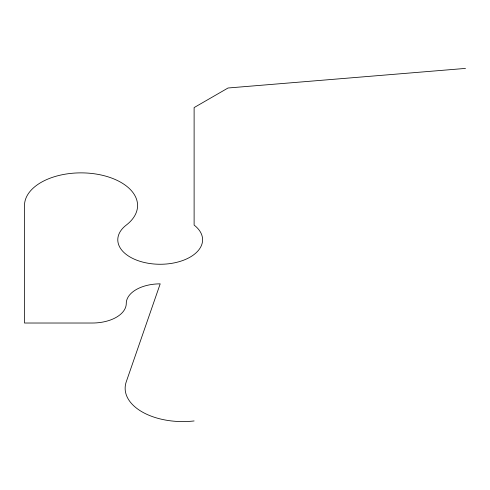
<?xml version="1.0" encoding="UTF-8"?>
<svg xmlns="http://www.w3.org/2000/svg" width="490" height="490" viewBox="0 0 490 490"><rect width="100%" height="100%" fill="white"/><g stroke="black" fill="none" stroke-linecap="round" stroke-linejoin="round"><path stroke-width="0.73" d="M465.5 68.41L228.04 87.998L194.114 107.586L194.114 225.094A42.403 24.482 0 0 1 188.724 257.893A42.403 24.482 0 0 1 131.657 257.893A42.403 24.482 0 0 1 126.267 225.094A56.54 32.64 0 0 0 98.919 174.544A56.54 32.64 0 0 0 24.5 205.512L24.5 323.02L92.347 323.02A33.92 19.588 0 0 0 126.267 303.439A33.92 19.588 0 0 1 160.193 283.851L126.267 381.777A57.661 33.289 0 0 0 194.114 420.947"/></g></svg>
